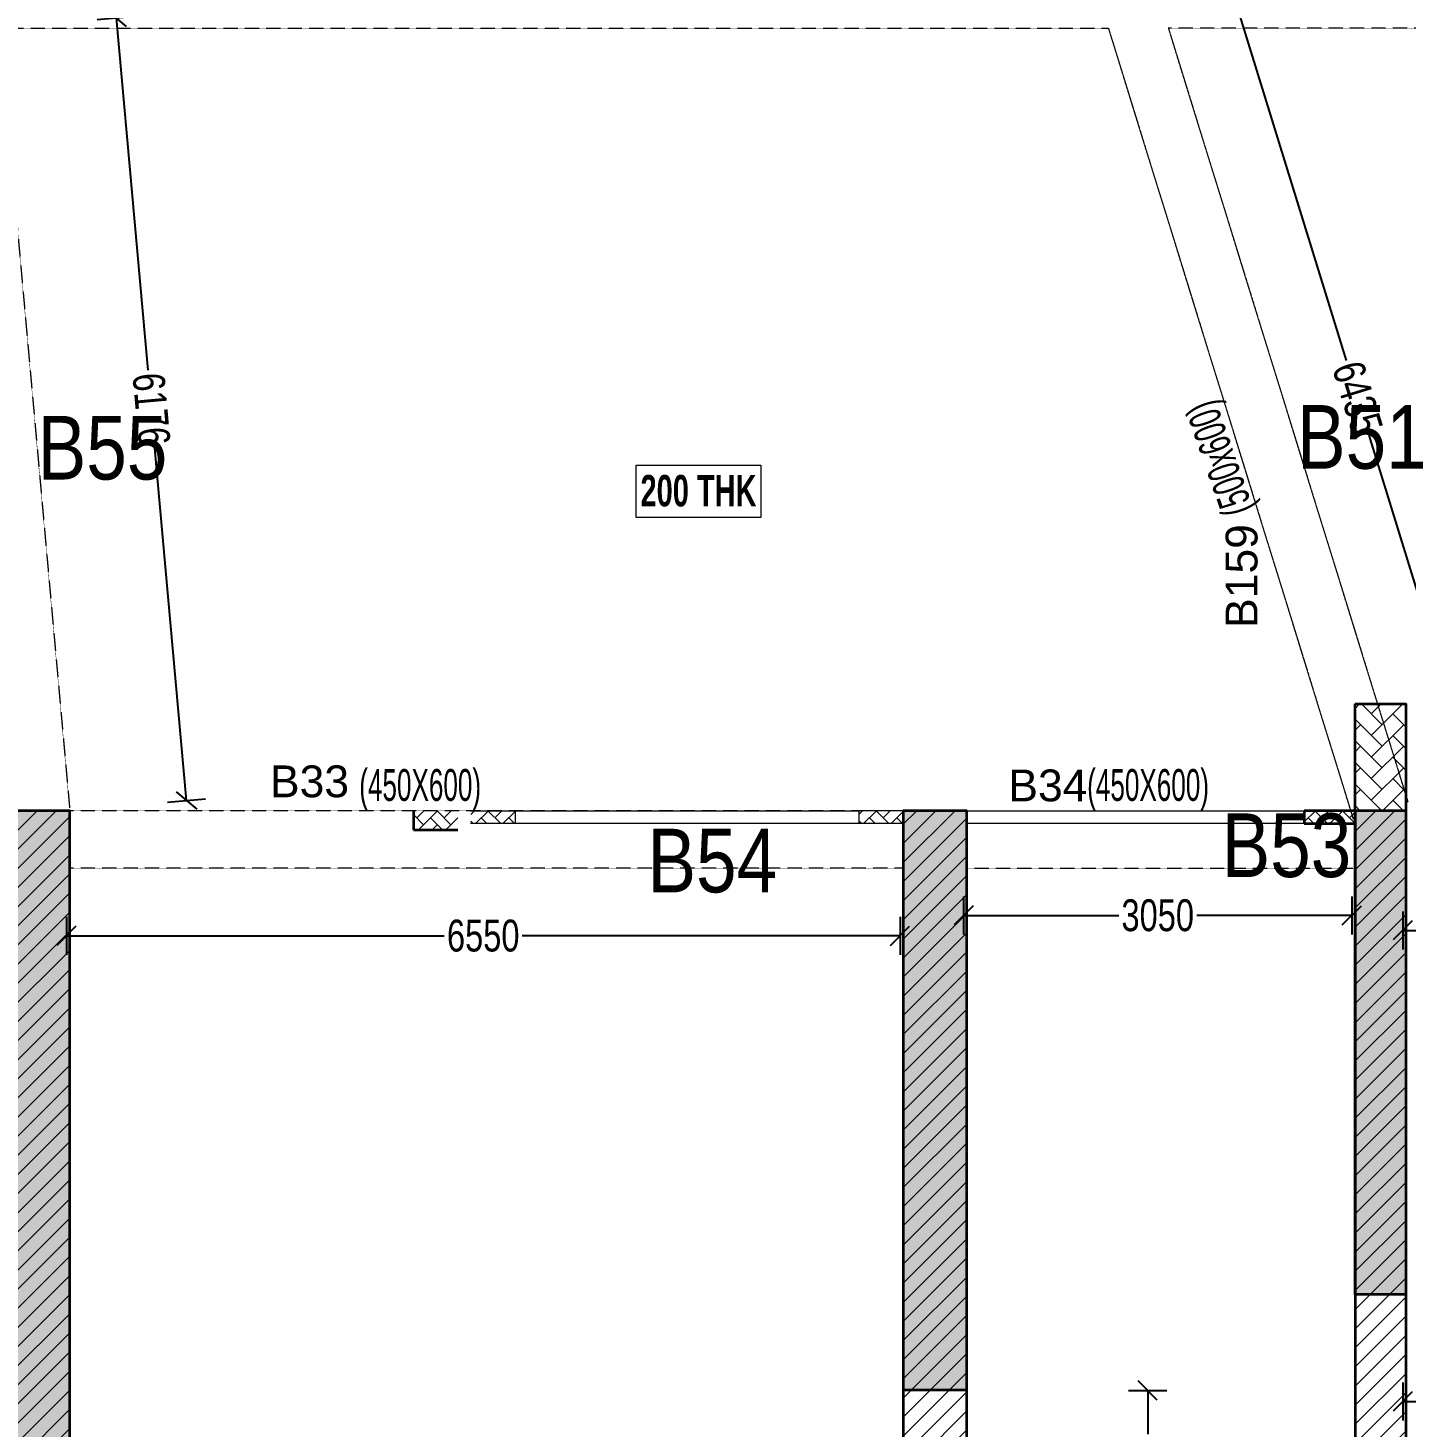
# Model space of a CAD drawing. Header units: millimetres. Extents: x 1 to 72184, y 68 to 60126.
# Drawn here: x 24582 to 35410, y 28219 to 39212 of the extents above; entities that cross this region are included whole.
import ezdxf
from ezdxf.enums import TextEntityAlignment as Align

# ---------------------------------------------------------------- set-up
doc = ezdxf.new("R2010")
doc.units = ezdxf.units.MM
doc.linetypes.add('HIDDEN', pattern=[0.375, 0.25, -0.125])
for name, color, linetype, lineweight in [('A-FLOR-IDEN', 11, 'Continuous', 9), ('S-BEAM', 7, 'Continuous', 18), ('S-BEAM-IDEN', 2, 'Continuous', 9), ('S-COL HATCH', 9, 'Continuous', 0), ('S-COLS', 5, 'Continuous', 35), ('S-WALL', 4, 'Continuous', 18)]:
    doc.layers.add(name, color=color, linetype=linetype, lineweight=lineweight)
for name, color, linetype in [('Abhinav working', 6, 'Continuous'), ('Beam Nos', 7, 'Continuous'), ('changes', 7, 'Continuous')]:
    doc.layers.add(name, color=color, linetype=linetype)
doc.styles.add('Dim.s & Anno.(Misc.)', font='ARIALN.TTF')
doc.styles.add('SC-BBS1', font='SansSerif')
doc.styles.add('SOBHA', font='swisscl.ttf')
doc.styles.add('Swis721 LtCn BT', font='swisscl.ttf', dxfattribs={"width": 0.9, "height": 233.355162})
doc.styles.add('Swis721 LtCn BT_B', font='', dxfattribs={"width": 0.9, "height": 246.918336})
doc.styles.get('Swis721 LtCn BT_B').set_extended_font_data('Swis721 LtCn BT', bold=True)
doc.dimstyles.new('S-100', dxfattribs={"dimscale": 100, "dimtxt": 2.5, "dimasz": 1.5, "dimexe": 1.5, "dimexo": 1.5, "dimgap": 0.1, "dimtad": 0, "dimdec": 0, "dimrnd": 0.0005, "dimzin": 0, "dimdsep": 46, "dimtxsty": 'SOBHA', "dimblk": 'OBLIQUE', "dimcen": 0.09, "dimclrd": 8, "dimclre": 8, "dimclrt": 6, "dimadec": 0, "dimazin": 0, "dimtfac": 1, "dimtdec": 0, "dimtofl": 0, "dimtmove": 0, "dimatfit": 3, "dimfxl": 1.5, "dimfxlon": 1, "dimtolj": 1, "dimtzin": 0, "dimlwd": -1, "dimlwe": -1, "dimarcsym": 0})
pattern_1 = [(45, (-31699446.87, 20890861.25), (-75.1300955, 75.1300955), [])]
pattern_2 = [(45, (-15037.47, -17858.63), (0, 107.76307), [228.6, -76.2]), (135, (-14983.584, -17804.75), (7e-15, 107.76307), [228.6, -76.2])]
pattern_3 = [(45, (-15037.89, -17858.63), (0, 107.76307), [228.6, -76.2]), (135, (-14984.01, -17804.744), (7e-15, 107.76307), [228.6, -76.2])]

# ---------------------------------------------------------------- blocks, each defined once
blk = doc.blocks.new('A$Cd226b1b4')
at = {"layer": 'S-COL HATCH', "transparency": 33554687}
h = blk.add_hatch(dxfattribs=at)
h.set_pattern_fill('ANSI31', color=256, scale=850)
h.set_pattern_definition(pattern_1)
h.paths.add_polyline_path([(12525, 12225), (13025, 12225), (13025, 21925), (12525, 21925)])
h = blk.add_hatch(dxfattribs=at)
h.set_pattern_fill('ANSI31', color=256, scale=850)
h.set_pattern_definition(pattern_1)
h.paths.add_polyline_path([(19575, 13385), (20075, 13385), (20075, 21925), (19575, 21925)])
h = blk.add_hatch(dxfattribs=at)
h.set_pattern_fill('ANSI31', color=256, scale=850)
h.set_pattern_definition(pattern_1)
h.paths.add_polyline_path([(23525, 21925), (23125, 21925), (23125, 15075), (21575, 15075), (21575, 14675), (23125, 14675), (23125, 12035), (23525, 12035)])
at = {"layer": 'S-COLS', "elevation": 0}
for points in [[(12525, 12225), (13025, 12225), (13025, 21925), (12525, 21925)], [(19575, 13385), (20075, 13385), (20075, 21925), (19575, 21925)]]:
    blk.add_lwpolyline(points, close=True, dxfattribs=at)
blk.add_lwpolyline([(23525, 10525), (23525, 21925), (23125, 21925), (23125, 15075), (21575, 15075), (21575, 14675), (23125, 14675), (23125, 12035), (20445, 12035), (20445, 10925), (17945, 10925), (17945, 13585), (17545, 13585), (17545, 10525), (23525, 10525)], dxfattribs=at)
blk = doc.blocks.new('A$Cbe320e20')
at = {"layer": 'S-COL HATCH'}
h = blk.add_hatch(dxfattribs=at)
h.set_pattern_fill('AR-HBONE', color=256, scale=30)
h.set_pattern_definition([(45, (-31802317.5, 20729084.55), (0, 169.7056275), [360, -120]), (135, (-31802232.65, 20729169.4), (1e-14, 169.7056275), [360, -120])])
h.paths.add_polyline_path([(15654, 17040), (15254, 17040), (15254, 16206), (15254, 16206), (15654, 16206)])
at = {"layer": 'S-COL HATCH', "transparency": 33554687}
h = blk.add_hatch(color=256, dxfattribs=at)
h.dxf.hatch_style = 1
h.paths.add_polyline_path([(4654, 6500), (5154, 6500), (5154, 16200), (4654, 16200)])
h = blk.add_hatch(color=256, dxfattribs=at)
h.dxf.hatch_style = 1
h.paths.add_polyline_path([(11704, 11650), (12204, 11650), (12204, 16200), (11704, 16200)])
h = blk.add_hatch(color=256, dxfattribs=at)
h.dxf.hatch_style = 1
h.paths.add_polyline_path([(15254, 16206), (15654, 16206), (15654, 12400), (15254, 12400)])
at = {"layer": 'S-WALL'}
h = blk.add_hatch(dxfattribs=at)
h.set_pattern_fill('FP_1', color=1, style=0, pattern_type=2)
h.set_pattern_definition(pattern_3)
h.paths.add_polyline_path([(8205, 16050), (8205, 16200), (7855, 16200), (7855, 16050)])
h = blk.add_hatch(dxfattribs=at)
h.set_pattern_fill('FP_1', color=1, style=0, pattern_type=2)
h.set_pattern_definition(pattern_3)
h.paths.add_polyline_path([(8205, 16050), (8205, 16200), (7855, 16200), (7855, 16050)])
h = blk.add_hatch(dxfattribs=at)
h.set_pattern_fill('FP_1', color=1, style=0, pattern_type=2)
h.set_pattern_definition([(45, (-18086.774, -17858.63), (0, 107.76307), [228.6, -76.2]), (135, (-18032.89, -17804.745), (7e-15, 107.76307), [228.6, -76.2])])
h.paths.add_polyline_path([(8656, 16100), (8656, 16200), (8306, 16200), (8306, 16100)])
h = blk.add_hatch(dxfattribs=at)
h.set_pattern_fill('FP_1', color=1, style=0, pattern_type=2)
h.set_pattern_definition(pattern_2)
h.paths.add_polyline_path([(11705, 16100), (11705, 16200), (11355, 16200), (11355, 16100)])
h = blk.add_hatch(dxfattribs=at)
h.set_pattern_fill('FP_1', color=1, style=0, pattern_type=2)
h.set_pattern_definition(pattern_2)
h.paths.add_polyline_path([(11705, 16100), (11705, 16200), (11355, 16200), (11355, 16100)])
h = blk.add_hatch(dxfattribs=at)
h.set_pattern_fill('FP_1', color=1, style=0, pattern_type=2)
h.set_pattern_definition(pattern_2)
h.paths.add_polyline_path([(15255, 16100), (15255, 16200), (14855, 16200), (14855, 16100)])
h = blk.add_hatch(dxfattribs=at)
h.set_pattern_fill('FP_1', color=1, style=0, pattern_type=2)
h.set_pattern_definition(pattern_2)
h.paths.add_polyline_path([(15255, 16100), (15255, 16200), (14855, 16200), (14855, 16100)])
at = {"layer": 'changes'}
blk.add_line((15254, 16206), (15654, 16206), dxfattribs=at)
at = {"layer": 'S-COLS'}
for points in [[(15254, 17040), (15654, 17040), (15654, 12400), (15254, 12400)], [(11704, 11650), (12204, 11650), (12204, 16200), (11704, 16200)]]:
    blk.add_lwpolyline(points, close=True, dxfattribs=at)
at = {"layer": 'S-COLS', "elevation": 0}
blk.add_lwpolyline([(4654, 6500), (5154, 6500), (5154, 16200), (4654, 16200)], close=True, dxfattribs=at)
at = {"layer": 'S-WALL', "lineweight": 35}
for p, q in [((5155, 16200), (4305, 16200)), ((7855, 16200), (7855, 16050)), ((15255, 16200), (14855, 16200)), ((14855, 16200), (14855, 16100)), ((7855, 16050), (8205, 16050)), ((14855, 16100), (15255, 16100))]:
    blk.add_line(p, q, dxfattribs=at)
at = {"layer": 'S-WALL', "color": 7}
for p, q in [((8304, 16200), (11355, 16200)), ((8655, 16200), (8655, 16100)), ((11355, 16200), (11355, 16100)), ((12205, 16200), (11355, 16200)), ((12205, 16200), (14855, 16200)), ((11704, 16100), (8304, 16100)), ((14855, 16100), (12205, 16100))]:
    blk.add_line(p, q, dxfattribs=at)
blk = doc.blocks.new('_OBLIQUE')
at = {"color": 0, "linetype": 'ByBlock'}
blk.add_line((-0.5, -0.5), (0.5, 0.5), dxfattribs=at)
blk = doc.blocks.new('*D316')
at = {"layer": 'Abhinav working', "color": 8, "transparency": 16777216}
for p, q in [((33938, 39336), (34225, 39425)), ((34081, 39381), (34939, 36599)), ((35977, 33231), (35119, 36012)), ((35833, 33186), (36120, 33275))]:
    blk.add_line(p, q, dxfattribs=at)
at = {"layer": 'Defpoints', "color": 0, "transparency": 16777216}
for p in [(34081, 39381), (33516, 39206, 0), (35411, 33056)]:
    blk.add_point(p, dxfattribs=at)
at = {"layer": 'Abhinav working', "color": 8, "transparency": 16777216, "xscale": 150, "yscale": 150, "zscale": 150}
for p, rotation in [((34081, 39381), 107.1295014438336), ((35977, 33231), 287.1295014438337)]:
    blk.add_blockref('_OBLIQUE', p, dxfattribs=dict(at, rotation=rotation))
at = {"layer": 'Abhinav working', "color": 6, "transparency": 16777216, "insert": (35029, 36306), "char_height": 250, "attachment_point": 5, "rotation": 287.1295, "style": 'SOBHA'}
blk.add_mtext('\\A1;6435', dxfattribs=at)
blk = doc.blocks.new('*D317')
at = {"layer": 'Abhinav working', "color": 8, "transparency": 16777216}
for p, q in [((35384, 32271), (35384, 31971)), ((41584, 32271), (41584, 31971)), ((35384, 32121), (38177, 32121)), ((41584, 32121), (38791, 32121))]:
    blk.add_line(p, q, dxfattribs=at)
at = {"layer": 'Defpoints', "color": 0, "transparency": 16777216}
for p in [(35384, 32606), (41584, 32606), (41584, 32121)]:
    blk.add_point(p, dxfattribs=at)
at = {"layer": 'Abhinav working', "color": 8, "transparency": 16777216, "xscale": 150, "yscale": 150, "zscale": 150}
for p, rotation in [((35384, 32121), 180.0001394135119), ((41584, 32121), 0.0001394135119062)]:
    blk.add_blockref('_OBLIQUE', p, dxfattribs=dict(at, rotation=rotation))
at = {"layer": 'Abhinav working', "color": 6, "transparency": 16777216, "insert": (38484, 32121), "char_height": 250, "attachment_point": 5, "rotation": 0.0001, "style": 'SOBHA'}
blk.add_mtext('\\A1;6200', dxfattribs=at)
blk = doc.blocks.new('*D318')
at = {"layer": 'Abhinav working', "color": 8, "transparency": 16777216}
for p, q in [((31934, 32389), (31934, 32089)), ((34984, 32389), (34984, 32089)), ((31934, 32239), (33152, 32239)), ((34984, 32239), (33766, 32239))]:
    blk.add_line(p, q, dxfattribs=at)
at = {"layer": 'Defpoints', "color": 0, "transparency": 16777216}
for p in [(31934, 32606), (34984, 32606), (34984, 32239)]:
    blk.add_point(p, dxfattribs=at)
at = {"layer": 'Abhinav working', "color": 8, "transparency": 16777216, "xscale": 150, "yscale": 150, "zscale": 150}
for p, rotation in [((31934, 32239), 179.9998605861705), ((34984, 32239), 359.9998605861705)]:
    blk.add_blockref('_OBLIQUE', p, dxfattribs=dict(at, rotation=rotation))
at = {"layer": 'Abhinav working', "color": 6, "transparency": 16777216, "insert": (33459, 32239), "char_height": 250, "attachment_point": 5, "rotation": 359.9999, "style": 'SOBHA'}
blk.add_mtext('\\A1;3050', dxfattribs=at)
blk = doc.blocks.new('*D319')
at = {"layer": 'Abhinav working', "color": 8, "transparency": 16777216}
for p, q in [((24884, 32229), (24884, 31929)), ((31434, 32229), (31434, 31929)), ((24884, 32079), (27852, 32079)), ((31434, 32079), (28466, 32079))]:
    blk.add_line(p, q, dxfattribs=at)
at = {"layer": 'Defpoints', "color": 0, "transparency": 16777216}
for p in [(24884, 32606), (31434, 32606), (31434, 32079)]:
    blk.add_point(p, dxfattribs=at)
at = {"layer": 'Abhinav working', "color": 8, "transparency": 16777216, "xscale": 150, "yscale": 150, "zscale": 150, "rotation": 180}
blk.add_blockref('_OBLIQUE', (24884, 32079), dxfattribs=at)
at = {"layer": 'Abhinav working', "color": 8, "transparency": 16777216, "xscale": 150, "yscale": 150, "zscale": 150}
blk.add_blockref('_OBLIQUE', (31434, 32079), dxfattribs=at)
at = {"layer": 'Abhinav working', "color": 6, "transparency": 16777216, "insert": (28159, 32079), "char_height": 250, "attachment_point": 5, "style": 'SOBHA'}
blk.add_mtext('\\A1;6550', dxfattribs=at)
blk = doc.blocks.new('*D320')
at = {"layer": 'Abhinav working', "color": 8, "transparency": 16777216}
for p, q in [((25125, 39279), (25424, 39306)), ((25275, 39292), (25524, 36523)), ((25828, 33141), (25579, 35911)), ((25679, 33128), (25977, 33155))]:
    blk.add_line(p, q, dxfattribs=at)
at = {"layer": 'Defpoints', "color": 0, "transparency": 16777216}
for p in [(25275, 39292), (24331, 39207, 0), (24884, 33056, 0)]:
    blk.add_point(p, dxfattribs=at)
at = {"layer": 'Abhinav working', "color": 8, "transparency": 16777216, "xscale": 150, "yscale": 150, "zscale": 150}
for p, rotation in [((25275, 39292), 95.13845733134633), ((25828, 33141), 275.1384573313463)]:
    blk.add_blockref('_OBLIQUE', p, dxfattribs=dict(at, rotation=rotation))
at = {"layer": 'Abhinav working', "color": 6, "transparency": 16777216, "insert": (25551, 36217), "char_height": 250, "attachment_point": 5, "rotation": 275.1385, "style": 'SOBHA'}
blk.add_mtext('\\A1;6176', dxfattribs=at)
blk = doc.blocks.new('*D416')
at = {"layer": 'Abhinav working', "color": 8, "transparency": 16777216}
for p, q in [((35384, 28570), (35384, 28270)), ((41584, 28570), (41584, 28270)), ((35384, 28420), (38177, 28420)), ((41584, 28420), (38791, 28420))]:
    blk.add_line(p, q, dxfattribs=at)
at = {"layer": 'Defpoints', "color": 0, "transparency": 16777216}
for p in [(35384, 29206), (41584, 29206), (41584, 28420)]:
    blk.add_point(p, dxfattribs=at)
at = {"layer": 'Abhinav working', "color": 8, "transparency": 16777216, "xscale": 150, "yscale": 150, "zscale": 150, "rotation": 180}
blk.add_blockref('_OBLIQUE', (35384, 28420), dxfattribs=at)
at = {"layer": 'Abhinav working', "color": 8, "transparency": 16777216, "xscale": 150, "yscale": 150, "zscale": 150}
blk.add_blockref('_OBLIQUE', (41584, 28420), dxfattribs=at)
at = {"layer": 'Abhinav working', "color": 6, "transparency": 16777216, "insert": (38484, 28420), "char_height": 250, "attachment_point": 5, "style": 'SOBHA'}
blk.add_mtext('\\A1;6200', dxfattribs=at)
blk = doc.blocks.new('*D516')
at = {"layer": 'Abhinav working', "color": 8, "transparency": 16777216}
for p, q in [((33230, 28506), (33530, 28506)), ((33380, 28506), (33380, 28164)), ((33380, 27216), (33380, 27557)), ((33230, 27216), (33530, 27216))]:
    blk.add_line(p, q, dxfattribs=at)
at = {"layer": 'Defpoints', "color": 0, "transparency": 16777216}
for p in [(31934, 28506), (31934, 27216), (33380, 27216)]:
    blk.add_point(p, dxfattribs=at)
at = {"layer": 'Abhinav working', "color": 8, "transparency": 16777216, "xscale": 150, "yscale": 150, "zscale": 150}
for p, rotation in [((33380, 28506), 90), ((33380, 27216), 270)]:
    blk.add_blockref('_OBLIQUE', p, dxfattribs=dict(at, rotation=rotation))
at = {"layer": 'Abhinav working', "color": 6, "transparency": 16777216, "insert": (33380, 27861), "char_height": 250, "attachment_point": 5, "rotation": 90, "style": 'SOBHA'}
blk.add_mtext('\\A1;1290', dxfattribs=at)

msp = doc.modelspace()

# ---------------------------------------------------------------- linework, layer by layer
at = {"layer": 'A-FLOR-IDEN', "color": 8, "flags": 128}
msp.add_lwpolyline([(30339.3, 35777.9), (30339.3, 35366), (29361.8, 35366), (29361.8, 35777.9)], close=True, dxfattribs=at)
msp.add_lwpolyline([(30339.3, 35777.9), (30339.3, 35366), (29361.8, 35366), (29361.8, 35777.9)], close=True, dxfattribs=at)
at = {"layer": 'S-BEAM', "linetype": 'HIDDEN'}
for p, q in [((24356.7, 39212.7, 0), (24908.9, 33084, 0)), ((24356.8, 39211.5), (33070.5, 39211.5)), ((33070.5, 39211.5, 0), (34994.9, 32995)), ((40854.2, 39211.5), (33541.6, 39211.5)), ((33541.6, 39211.5, 0), (35424.8, 33128.1)), ((31459.8, 33061.5), (24909.9, 33061.5, 0)), ((31959.9, 33061.5), (34982.7, 33061.5)), ((31459.8, 32611.5), (24909.9, 32611.5)), ((31959.9, 32611.5), (35009.9, 32611.5))]:
    msp.add_line(p, q, dxfattribs=at)

# ---------------------------------------------------------------- block references
at = {"layer": 'changes'}
msp.add_blockref('A$Cd226b1b4', (11884.9, 11136.3), dxfattribs=at)
at = {"layer": 'S-COLS'}
msp.add_blockref('A$Cbe320e20', (19755.5, 16860.7), dxfattribs=at)

# ---------------------------------------------------------------- texts
at = {"layer": 'A-FLOR-IDEN', "color": 1, "insert": (29850.6, 35699.8), "char_height": 246.92, "width": 1155, "attachment_point": 2, "line_spacing_factor": 0.964267, "style": 'Swis721 LtCn BT_B'}
msp.add_mtext('200 THK', dxfattribs=at)
msp.add_mtext('200 THK', dxfattribs=at)
at = {"layer": 'Abhinav working', "char_height": 500, "attachment_point": 1, "style": 'Dim.s & Anno.(Misc.)'}
for s, insert in [('B51', (34553.2, 36248.9, 0)), ('B55', (24658.1, 36164.2, 0)), ('B53', (33960.5, 33040.6)), ('B54', (29449.4, 32920.2, 0))]:
    msp.add_mtext_dynamic_manual_height_columns(s, width=21149.247, gutter_width=5423.5, heights=[0], dxfattribs=dict(at, insert=insert))
at = {"layer": 'Beam Nos', "color": 3, "style": 'SC-BBS1'}
msp.add_text('B159', height=250, rotation=90, dxfattribs=at).set_placement((34317.5, 34905.6, 0), align=Align.BOTTOM_CENTER)
for s, p in [('B33', (26794, 33092.6)), ('B34', (32596, 33060.6))]:
    msp.add_text(s, height=250, dxfattribs=at).set_placement(p, align=Align.BOTTOM_CENTER)
at = {"layer": 'S-BEAM-IDEN', "color": 3, "style": 'Swis721 LtCn BT', "width": 0.8}
msp.add_text('(500x600)', height=250, rotation=109.17734, dxfattribs=at).set_placement((34211.8, 35433.5, 0))
for p in [(27185, 33139.1, 0), (32904.7, 33139.1, 0)]:
    msp.add_text('(450X600) ', height=250, dxfattribs=at).set_placement(p)

# ---------------------------------------------------------------- dimensions: what is measured, and where the dimension line sits
at = {"layer": 'Abhinav working'}
for p1, p2, distance, picture, middle in [((24883.8, 33056.3, 0), (24330.7, 39207.4, 0), -947.9, '*D320', (25551.4, 36216.8)), ((35411, 33056.3), (33515.5, 39206.3, 0), -592.1, '*D316', (35029.1, 36305.6)), ((31933.8, 32606.3), (34983.8, 32606.3), -367.1, '*D318', (33458.8, 32239.2)), ((35383.8, 32606.3), (41583.8, 32606.3), -485.4, '*D317', (38483.8, 32120.9)), ((35383.8, 29206.3), (41583.8, 29206.3), -786.3, '*D416', (38483.8, 28420))]:
    dim = msp.add_aligned_dim(p1=p1, p2=p2, distance=distance, dimstyle='S-100', dxfattribs=at)
    dim.commit()
    dim.dimension.update_dxf_attribs({"geometry": picture, "text_midpoint": middle})
dim = msp.add_linear_dim(base=(31433.8, 32078.6), p1=(24883.8, 32606.3), p2=(31433.8, 32606.3), dimstyle='S-100', dxfattribs=at)
dim.commit()
dim.dimension.update_dxf_attribs({"geometry": '*D319', "text_midpoint": (28158.8, 32078.6)})
at = {"layer": 'Abhinav working', "color": 3}
dim = msp.add_linear_dim(base=(33379.7, 27215.6), p1=(31933.8, 28505.6), p2=(31933.8, 27215.6), angle=90, dimstyle='S-100', dxfattribs=at)
dim.commit()
dim.dimension.update_dxf_attribs({"geometry": '*D516', "text_midpoint": (33379.7, 27860.6)})

doc.saveas('drawing.dxf')
